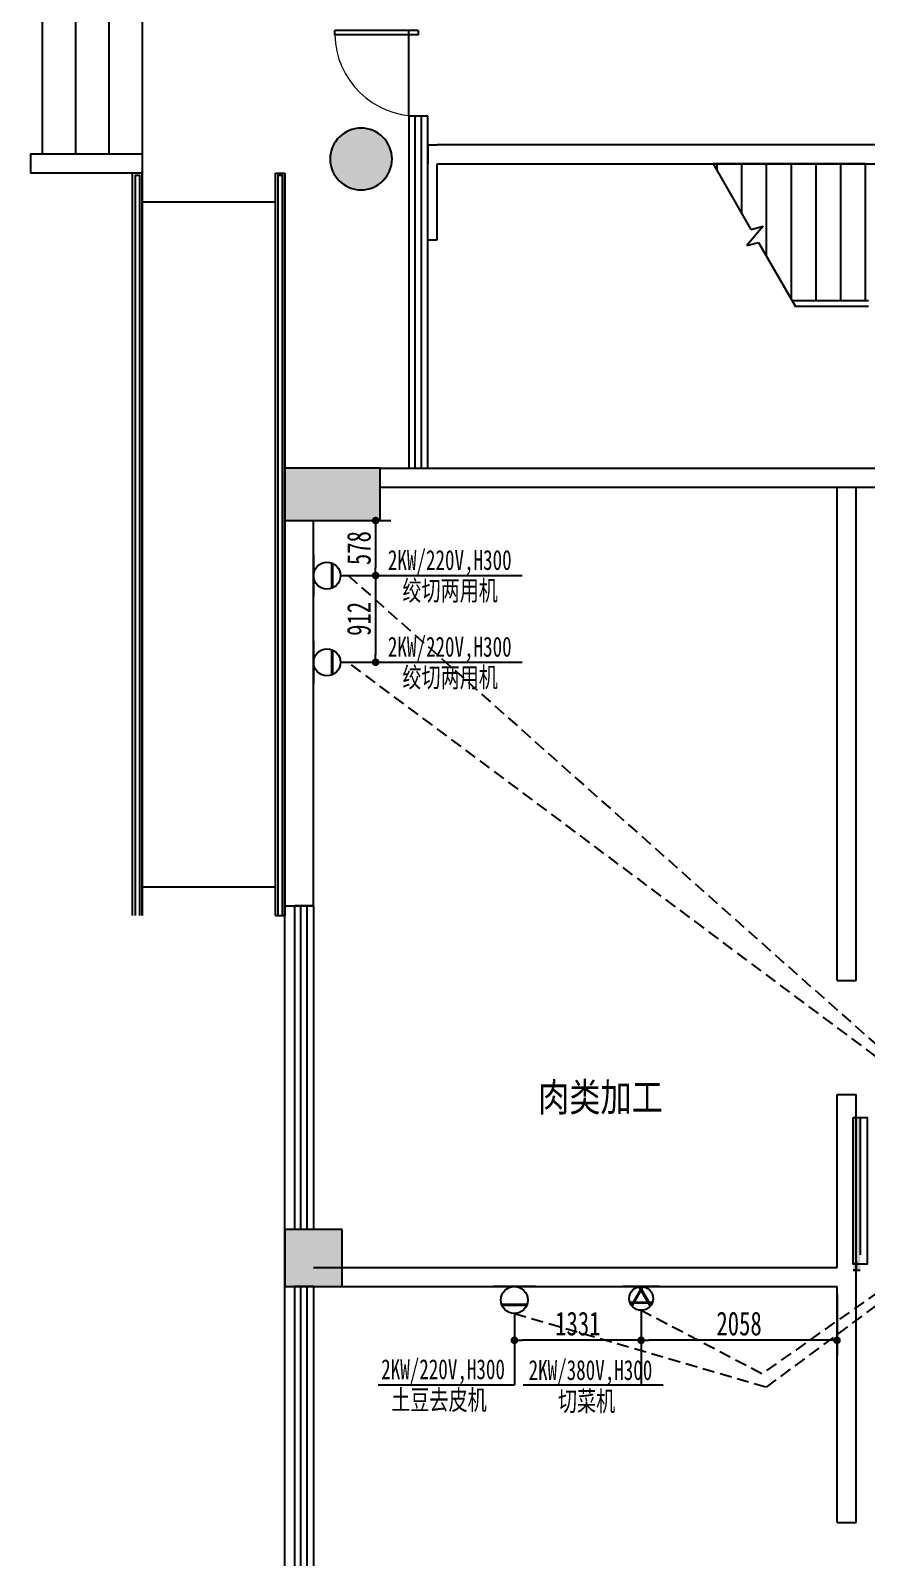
# Model space of a CAD drawing. Header units: inches. Extents: x 871252 to 1312932, y -88801 to 86720.
# Drawn here: x 887511 to 896292, y 46817 to 62864 of the extents above; entities that cross this region are included whole.
import ezdxf

# ---------------------------------------------------------------- set-up
doc = ezdxf.new("R2010")
doc.units = ezdxf.units.IN
doc.header["$MEASUREMENT"] = 0
doc.linetypes.add('HIDDEN', pattern=[0.375, 0.25, -0.125])
for name, color, linetype in [('COLUMN', 6, 'Continuous'), ('CURTWALL', 4, 'Continuous'), ('DIM_SYMB', 3, 'Continuous'), ('LG', 84, 'Continuous'), ('PUB_HATCH', 8, 'Continuous'), ('ROOM_NAME', 7, 'Continuous'), ('STAIR', 6, 'Continuous'), ('WALL', 7, 'Continuous'), ('WINDOW', 3, 'Continuous'), ('供排水', 4, 'Continuous'), ('电位', 1, 'Continuous')]:
    doc.layers.add(name, color=color, linetype=linetype)
doc.styles.get("Standard").update_dxf_attribs({"font": '', "width": 0.7, "height": 250})
doc.styles.add('STYLE4', font='', dxfattribs={"width": 0.7, "height": 180})
doc.styles.add('宋体', font='', dxfattribs={"width": 0.8})
doc.styles.get('Standard').set_extended_font_data('NSimSun')
doc.styles.get('STYLE4').set_extended_font_data('NSimSun')
doc.styles.get('宋体').set_extended_font_data('NSimSun')
doc.dimstyles.new('电路', dxfattribs={"dimscale": 80, "dimtxt": 2.5, "dimasz": 1, "dimexe": 2, "dimexo": 1, "dimtad": 1, "dimdec": 0, "dimtxsty": 'Standard', "dimblk": 'DOT', "dimcen": 1, "dimclrd": 6, "dimclre": 6, "dimclrt": 6, "dimadec": 0, "dimazin": 0, "dimtfac": 1, "dimtdec": 0, "dimtmove": 0, "dimatfit": 3, "dimfxl": 0, "dimarcsym": 0})

# ---------------------------------------------------------------- blocks, each defined once
blk = doc.blocks.new('$DorLib2D$00000001')
for p, q in [((0.45, 0.975), (0.5, 0.975)), ((0.45, 0), (0.45, 0.975)), ((0.5, 0), (0.5, 0.975)), ((0.5, 0), (0.45, 0))]:
    blk.add_line(p, q)
at = {"lineweight": 13}
blk.add_arc((0.475, 0), 0.975, 91.4693, 180, dxfattribs=at)
blk = doc.blocks.new('$TCHSYS$WIN2D')
for p, q in [((-0.5, 0.5), (0.5, 0.5)), ((-0.5, 0.5), (-0.5, -0.5)), ((0.5, 0.5), (0.5, -0.5)), ((0.5, 0.1667), (-0.5, 0.1667)), ((0.5, -0.1667), (-0.5, -0.1667)), ((-0.5, -0.5), (0.5, -0.5))]:
    blk.add_line(p, q)
blk = doc.blocks.new('A$C3BCC7316')
at = {"layer": '电位'}
for p, q in [((99, 215), (404, 215)), ((104, 226), (399, 226)), ((0, 0), (503, 0))]:
    blk.add_line(p, q, dxfattribs=at)
blk.add_circle((252, 161), 161, dxfattribs=at)
blk = doc.blocks.new('A$C14B745F9')
at = {"layer": '电位'}
for p, q in [((0, 503), (0, 0)), ((1, 233), (257, 381)), ((257, 122), (1, 270)), ((3, 222), (266, 374)), ((266, 129), (3, 281)), ((215, 404), (215, 99)), ((226, 399), (226, 104))]:
    blk.add_line(p, q, dxfattribs=at)
blk.add_circle((161, 252), 161, dxfattribs=at)
blk = doc.blocks.new('A$C45DF5A34')
at = {"layer": '电位', "color": 4, "rotation": 90}
blk.add_blockref('A$C14B745F9', (503, 0), dxfattribs=at)
blk = doc.blocks.new('A$C719F3E81')
at = {"layer": '电位', "color": 4, "rotation": 180}
blk.add_blockref('A$C45DF5A34', (503, 323), dxfattribs=at)
blk = doc.blocks.new('A$C2F906CB9')
at = {"layer": '电位', "color": 1, "ltscale": 400}
blk.add_blockref('A$C719F3E81', (0, 0), dxfattribs=at)
blk = doc.blocks.new('A$C6BFE34A6')
at = {"layer": '电位', "xscale": 0.777089783281734, "yscale": 0.777089783281734, "zscale": 0.777089783281734}
blk.add_blockref('A$C2F906CB9', (0, 0), dxfattribs=at)
blk = doc.blocks.new('A$C67150746')
at = {"layer": '供排水', "color": 1, "rotation": 270}
blk.add_blockref('A$C6BFE34A6', (0, 391), dxfattribs=at)
blk = doc.blocks.new('A$C51460DDB')
at = {"layer": '电位', "linetype": 'ByBlock', "xscale": -1}
blk.add_blockref('A$C67150746', (251, 0), dxfattribs=at)
blk = doc.blocks.new('A$C75EF68A1')
at = {"layer": 'WALL', "color": 5, "rotation": 180}
blk.add_blockref('A$C51460DDB', (251, 391), dxfattribs=at)
blk = doc.blocks.new('A$C776A0E82')
at = {"layer": '电位', "color": 6}
blk.add_blockref('A$C75EF68A1', (0, 0), dxfattribs=at)
blk = doc.blocks.new('A$C12B31555')
at = {"layer": '电位', "color": 6, "rotation": 270}
blk.add_blockref('A$C776A0E82', (0, 251), dxfattribs=at)
blk = doc.blocks.new('A$C380528E4')
at = {"layer": '电位', "color": 6, "rotation": 180}
blk.add_blockref('A$C12B31555', (391, 251), dxfattribs=at)
blk = doc.blocks.new('_DOT')
at = {"color": 0, "linetype": 'ByBlock'}
blk.add_line((-0.5, 0), (-1, 0), dxfattribs=at)
at = {"color": 0, "linetype": 'ByBlock', "const_width": 0.5}
blk.add_lwpolyline([(-0.25, 0, 1), (0.25, 0, 1)], format="xyb", close=True, dxfattribs=at)
blk = doc.blocks.new('*D135')
at = {"layer": 'Defpoints', "color": 0, "transparency": 16777216}
for p in [(890483, 57714), (890767, 57136), (891136, 57136)]:
    blk.add_point(p, dxfattribs=at)
at = {"layer": '电位', "color": 6, "lineweight": -2, "transparency": 16777216}
for p, q in [((890656, 57714), (891296, 57714)), ((891136, 57634), (891136, 57216)), ((890847, 57136), (891296, 57136))]:
    blk.add_line(p, q, dxfattribs=at)
at = {"layer": '电位', "color": 6, "lineweight": -2, "transparency": 16777216, "xscale": 80, "yscale": 80, "zscale": 80}
for p, rotation in [((891136, 57714), 90), ((891136, 57136), 270)]:
    blk.add_blockref('_DOT', p, dxfattribs=dict(at, rotation=rotation))
at = {"layer": '电位', "color": 6, "transparency": 16777216, "insert": (890961, 57425), "char_height": 250, "attachment_point": 5, "rotation": 90}
blk.add_mtext('578', dxfattribs=at)
blk = doc.blocks.new('*D136')
at = {"layer": 'Defpoints', "color": 0, "transparency": 16777216}
for p in [(890767, 57136), (890767, 56225), (891136, 56225)]:
    blk.add_point(p, dxfattribs=at)
at = {"layer": '电位', "color": 6, "lineweight": -2, "transparency": 16777216}
for p, q in [((890847, 57136), (891296, 57136)), ((891136, 57056), (891136, 56305)), ((890847, 56225), (891296, 56225))]:
    blk.add_line(p, q, dxfattribs=at)
at = {"layer": '电位', "color": 6, "lineweight": -2, "transparency": 16777216, "xscale": 80, "yscale": 80, "zscale": 80}
for p, rotation in [((891136, 57136), 90), ((891136, 56225), 270)]:
    blk.add_blockref('_DOT', p, dxfattribs=dict(at, rotation=rotation))
at = {"layer": '电位', "color": 6, "transparency": 16777216, "insert": (890961, 56681), "char_height": 250, "attachment_point": 5, "rotation": 90}
blk.add_mtext('912', dxfattribs=at)
blk = doc.blocks.new('*D137')
at = {"layer": 'Defpoints', "color": 0, "transparency": 16777216}
for p in [(895983, 49664), (893925, 49401), (893925, 49099)]:
    blk.add_point(p, dxfattribs=at)
at = {"layer": '电位', "color": 6, "lineweight": -2, "transparency": 16777216}
for p, q in [((895983, 49579), (895983, 48939)), ((893925, 49321), (893925, 48939)), ((895903, 49099), (894005, 49099))]:
    blk.add_line(p, q, dxfattribs=at)
at = {"layer": '电位', "color": 6, "lineweight": -2, "transparency": 16777216, "xscale": 80, "yscale": 80, "zscale": 80, "rotation": 180}
blk.add_blockref('_DOT', (893925, 49099), dxfattribs=at)
at = {"layer": '电位', "color": 6, "lineweight": -2, "transparency": 16777216, "xscale": 80, "yscale": 80, "zscale": 80}
blk.add_blockref('_DOT', (895983, 49099), dxfattribs=at)
at = {"layer": '电位', "color": 6, "transparency": 16777216, "insert": (894954, 49274), "char_height": 250, "attachment_point": 5}
blk.add_mtext('2058', dxfattribs=at)
blk = doc.blocks.new('*D138')
at = {"layer": 'Defpoints', "color": 0, "transparency": 16777216}
for p in [(892594, 49377), (893925, 49401), (892594, 49099)]:
    blk.add_point(p, dxfattribs=at)
at = {"layer": '电位', "color": 6, "lineweight": -2, "transparency": 16777216}
for p, q in [((892594, 49297), (892594, 48939)), ((893925, 49321), (893925, 48939)), ((893845, 49099), (892674, 49099))]:
    blk.add_line(p, q, dxfattribs=at)
at = {"layer": '电位', "color": 6, "lineweight": -2, "transparency": 16777216, "xscale": 80, "yscale": 80, "zscale": 80, "rotation": 180}
blk.add_blockref('_DOT', (892594, 49099), dxfattribs=at)
at = {"layer": '电位', "color": 6, "lineweight": -2, "transparency": 16777216, "xscale": 80, "yscale": 80, "zscale": 80}
blk.add_blockref('_DOT', (893925, 49099), dxfattribs=at)
at = {"layer": '电位', "color": 6, "transparency": 16777216, "insert": (893260, 49274), "char_height": 250, "attachment_point": 5}
blk.add_mtext('1331', dxfattribs=at)

msp = doc.modelspace()

# ---------------------------------------------------------------- hatches: boundary and pattern name
at = {"layer": 'PUB_HATCH'}
for points in [[(891308.2, 61514.3, 1), (890658.2, 61514.3, 1)], [(891183.2, 57714.3), (891183.2, 58264.3), (890183.2, 58264.3), (890183.2, 57714.3)], [(890783.2, 49664.2), (890783.2, 50264.2), (890183.2, 50264.2), (890183.2, 49664.2)]]:
    msp.add_hatch(color=256, dxfattribs=at).paths.add_polyline_path(points)
at = {"layer": '电位'}
h = msp.add_hatch(color=1, dxfattribs=at)
h.paths.add_polyline_path([(896226.6, 51441.5), (896183.2, 51441.5), (896183.2, 49835), (896226.6, 49835)])
h.paths.add_polyline_path([(896183.2, 51441.5), (896152.2, 51441.5), (896152.2, 49835), (896183.2, 49835)])

# ---------------------------------------------------------------- linework, layer by layer
msp.add_lwpolyline([(890183.2, 34314.3), (890183.2, 58264.3)])
at = {"layer": 'COLUMN'}
for p, q in [((891183.2, 58264.3), (890183.2, 58264.3)), ((890183.2, 58264.3), (890183.2, 57714.3)), ((891183.2, 57714.3), (891183.2, 58264.3)), ((890183.2, 57714.3), (891183.2, 57714.3)), ((890783.2, 50264.2), (890183.2, 50264.2)), ((890183.2, 50264.2), (890183.2, 49664.2)), ((890783.2, 49664.2), (890783.2, 50264.2)), ((890183.2, 49664.2), (890783.2, 49664.2))]:
    msp.add_line(p, q, dxfattribs=at)
for start, end in [(0, 180), (180, 0)]:
    msp.add_arc((890983.2, 61514.3), 325, start, end, dxfattribs=at)
at = {"layer": 'CURTWALL'}
for p, q in [((891683.2, 61964.3), (891483.2, 61964.3)), ((891483.2, 61964.3), (891483.2, 58264.3)), ((891549.9, 58264.3), (891549.9, 61964.3)), ((891616.5, 58264.3), (891616.5, 61964.3)), ((891683.2, 58264.3), (891683.2, 61964.3))]:
    msp.add_line(p, q, dxfattribs=at)
at = {"layer": 'DIM_SYMB'}
msp.add_lwpolyline([(896413.2, 60714.3, 0, 0, 0), (895693.2, 60714.3, 120, 0, 0), (895243.2, 60714.3, 0, 0, 0)], format="xyseb", dxfattribs=at)
at = {"layer": 'LG'}
for points in [[(888658.2, 53564.3), (888658.2, 61339.3), (888608.2, 61339.3), (888608.2, 53564.3)], [(890158.2, 53564.3), (890158.2, 61339.3), (890108.2, 61339.3), (890108.2, 53564.3)]]:
    msp.add_lwpolyline(points, dxfattribs=at)
at = {"layer": 'STAIR'}
for p, q in [((896283.2, 61464.3), (894680.2, 61464.3)), ((894680.2, 61464.3), (895078.3, 60774.8)), ((894723.2, 61389.8), (894723.2, 61464.3)), ((894983.2, 60939.4), (894983.2, 61464.3)), ((895243.2, 60489.1), (895243.2, 61464.3)), ((895503.2, 60038.8), (895503.2, 61464.3)), ((895763.2, 60024.3), (895763.2, 61464.3)), ((896023.2, 60024.3), (896023.2, 61464.3)), ((896283.2, 60024.3), (896283.2, 61464.3)), ((888683.2, 61364.3), (887510.7, 61364.3)), ((888683.2, 61364.3), (888683.2, 53564.3)), ((890183.2, 61364.3), (890183.2, 53564.3)), ((888683.2, 61064.3), (890083.2, 61064.3)), ((895208.7, 60809.7), (895035.8, 60603.7)), ((895078.3, 60774.8), (895208.7, 60809.7)), ((895035.8, 60603.7), (895158.1, 60636.5)), ((895158.1, 60636.5), (895546.2, 59964.3)), ((896313.2, 60024.3), (895511.6, 60024.3)), ((896283.2, 59964.3), (895546.2, 59964.3)), ((896313.2, 59964.3), (895546.2, 59964.3)), ((888683.2, 53864.3), (890083.2, 53864.3))]:
    msp.add_line(p, q, dxfattribs=at)
at = {"layer": 'STAIR', "ltscale": 3}
for p, q in [((888583.2, 53564.3), (888583.2, 61364.3)), ((888683.2, 53564.3), (888683.2, 61364.3)), ((890083.2, 53564.3), (890083.2, 61364.3)), ((890183.2, 53564.3), (890183.2, 61364.3))]:
    msp.add_line(p, q, dxfattribs=at)
at = {"layer": 'STAIR'}
for points in [[(887633.2, 65964.3), (887633.2, 61564.3)], [(887983.2, 65964.3), (887983.2, 61564.3)], [(888333.2, 65964.3), (888333.2, 61564.3)], [(888683.2, 65964.3), (888683.2, 61564.3)], [(888683.2, 61564.3), (887510.7, 61564.3), (887510.7, 61364.3)], [(888683.2, 61564.3), (887633.2, 61564.3)], [(888683.2, 61564.3), (888683.2, 61364.3)], [(888683.2, 61364.3), (887633.2, 61364.3)], [(890083.2, 61364.3), (890183.2, 61364.3)], [(890183.2, 61364.3), (890183.2, 53664.3)]]:
    msp.add_lwpolyline(points, dxfattribs=at)
at = {"layer": 'STAIR', "ltscale": 3}
msp.add_lwpolyline([(890083.2, 53564.3), (890183.2, 53564.3)], dxfattribs=at)
at = {"layer": 'WALL'}
for p, q in [((891683.2, 61664.3), (891783.2, 61664.3)), ((891683.2, 61664.3), (891683.2, 61464.3)), ((896583.2, 61664.3), (891783.2, 61664.3)), ((891683.2, 61464.3), (891683.2, 61464.3)), ((891683.2, 60664.6), (891683.2, 61464.3)), ((891783.2, 60664.6), (891783.2, 61464.3)), ((891783.2, 61464.3), (896583.2, 61464.3)), ((891683.2, 60664.6), (891783.2, 60664.6)), ((891183.2, 58264.3), (891583.2, 58264.3)), ((891583.2, 58264.3), (898158.2, 58264.3)), ((891183.2, 58064.3), (891583.2, 58064.3)), ((891583.2, 58064.3), (898158.2, 58064.3)), ((895983.2, 52881.6), (895983.2, 58064.3)), ((896183.2, 52881.6), (896183.2, 58064.3)), ((890183.2, 57714.3), (890183.2, 54379.9)), ((890483.2, 53664.3), (890483.2, 57714.3)), ((890183.2, 54379.9), (890183.2, 53664.3)), ((890183.2, 53664.3), (890283.2, 53664.3)), ((890283.2, 53664.3), (890483.2, 53664.3)), ((895983.2, 52881.6), (896183.2, 52881.6)), ((895983.2, 49864.2), (895983.2, 51681.6)), ((895983.2, 51681.6), (896183.2, 51681.6)), ((896183.2, 47183.9), (896183.2, 51681.6)), ((890483.2, 49864.2), (895983.2, 49864.2)), ((890483.2, 49664.2), (895983.2, 49664.2)), ((895983.2, 47183.9), (895983.2, 49664.2)), ((895983.2, 47183.9), (896183.2, 47183.9))]:
    msp.add_line(p, q, dxfattribs=at)
at = {"layer": 'WINDOW'}
msp.add_line((891483.2, 61964.3), (891483.2, 62864.3), dxfattribs=at)
at = {"layer": '电位', "color": 4}
for p, q in [((890767.2, 57136.4), (892676.9, 57136.4)), ((890767.2, 56224.7), (892676.9, 56224.7)), ((892594, 49377.1), (892594, 48630.5)), ((893925.1, 49413.5), (893925.1, 48630.6)), ((891163.2, 48630.5), (892594, 48630.5)), ((892686.4, 48630.6), (894157.7, 48630.6))]:
    msp.add_line(p, q, dxfattribs=at)
at = {"layer": '电位', "linetype": 'HIDDEN', "ltscale": 500}
for p, q in [((890847.2, 57136.4), (896943.7, 51718.9)), ((896839.3, 51747.7), (890847.2, 56224.7)), ((896570.7, 49716.6), (895192.7, 48746.6)), ((895241.6, 48608.1), (896670, 49668.3)), ((892594, 49380.2), (895241.6, 48608.1)), ((895192.7, 48746.6), (893925.1, 49413.5))]:
    msp.add_line(p, q, dxfattribs=at)
at = {"layer": '电位'}
msp.add_line((896226.6, 51441.5), (896226.6, 49998.9), dxfattribs=at)
at = {"layer": '电位', "color": 1}
for p, q in [((896183.2, 49935), (896183.2, 49835)), ((896183.2, 49835), (896152.2, 49835)), ((896152.2, 49835), (896226.6, 49835)), ((896300.9, 49898.9), (896226.6, 49898.9))]:
    msp.add_line(p, q, dxfattribs=at)
at = {"layer": '电位'}
msp.add_lwpolyline([(896152.2, 51441.5), (896300.9, 51441.5), (896300.9, 49898.9), (896152.2, 49898.9)], close=True, dxfattribs=at)

# ---------------------------------------------------------------- block references
at = {"layer": 'WINDOW'}
for name, p, xscale, yscale, zscale, rotation in [('$DorLib2D$00000001', (891583.2, 62414.3), 900, 900, 900, 89.99999999979248), ('$TCHSYS$WIN2D', (890383.2, 51964.3), -3400, -200, -3400, 90), ('$TCHSYS$WIN2D', (890383.2, 48114.2), -3100, -200, -3100, 90)]:
    msp.add_blockref(name, p, dxfattribs=dict(at, xscale=xscale, yscale=yscale, zscale=zscale, rotation=rotation))
at = {"layer": '电位', "xscale": 0.8800000001210719, "yscale": 0.8800000000046566, "zscale": 0.88}
for p, rotation in [((890483.2, 57357.7), 270), ((890483.2, 56446), 270), ((892815.3, 49664.2), 180)]:
    msp.add_blockref('A$C3BCC7316', p, dxfattribs=dict(at, rotation=rotation))
at = {"layer": '电位', "color": 6, "xscale": -1}
msp.add_blockref('A$C380528E4', (894120.5, 49413.5), dxfattribs=at)

# ---------------------------------------------------------------- texts
at = {"layer": 'ROOM_NAME', "style": '宋体', "width": 0.8}
msp.add_text('肉类加工', height=300, dxfattribs=at).set_placement((892843.1, 51504.4))
at = {"layer": '电位', "color": 4, "style": 'STYLE4', "width": 0.7}
for s, rotation, p in [('2KW/220V,H300', 0.01021, (891264.7, 57195)), ('绞切两用机', 0.01021, (891417.4, 56874.6)), ('2KW/220V,H300', 0.01021, (891264.7, 56283.3)), ('绞切两用机', 0.01021, (891417.4, 55962.9)), ('2KW/220V,H300', 359.98979, (891194.4, 48690.5)), ('2KW/380V,H300', 359.98979, (892742.6, 48682)), ('土豆去皮机', 359.98979, (891300.1, 48368)), ('切菜机', 359.98979, (893051.4, 48355.3))]:
    msp.add_text(s, height=210, rotation=rotation, dxfattribs=at).set_placement(p)

# ---------------------------------------------------------------- dimensions: what is measured, and where the dimension line sits
at = {"layer": '电位', "color": 1}
for base, p1, p2, override, picture, middle in [((891136, 57136.4), (890483.2, 57714.3), (890767.2, 57136.4), {"dimfxl": 6, "dimfxlon": 1}, '*D135', (890961, 57425.3)), ((891136, 56224.7), (890767.2, 57136.4), (890767.2, 56224.7), {"dimtmove": 1, "dimfxl": 6, "dimfxlon": 1}, '*D136', (890961, 56680.5))]:
    dim = msp.add_linear_dim(base=base, p1=p1, p2=p2, angle=90, dimstyle='电路', override=override, dxfattribs=at)
    dim.commit()
    dim.dimension.update_dxf_attribs({"geometry": picture, "text_midpoint": middle})
for base, p1, p2, override, picture, middle in [((893925.1, 49098.8), (895983.2, 49664.2), (893925.1, 49400.9), {"dimfxl": 6, "dimfxlon": 1}, '*D137', (894954.1, 49273.8)), ((892594, 49098.8), (893925.1, 49400.9), (892594, 49377.1), {"dimtmove": 1, "dimfxl": 6, "dimfxlon": 1}, '*D138', (893259.5, 49273.8))]:
    dim = msp.add_linear_dim(base=base, p1=p1, p2=p2, dimstyle='电路', override=override, dxfattribs=at)
    dim.commit()
    dim.dimension.update_dxf_attribs({"geometry": picture, "text_midpoint": middle})

doc.saveas('drawing.dxf')
